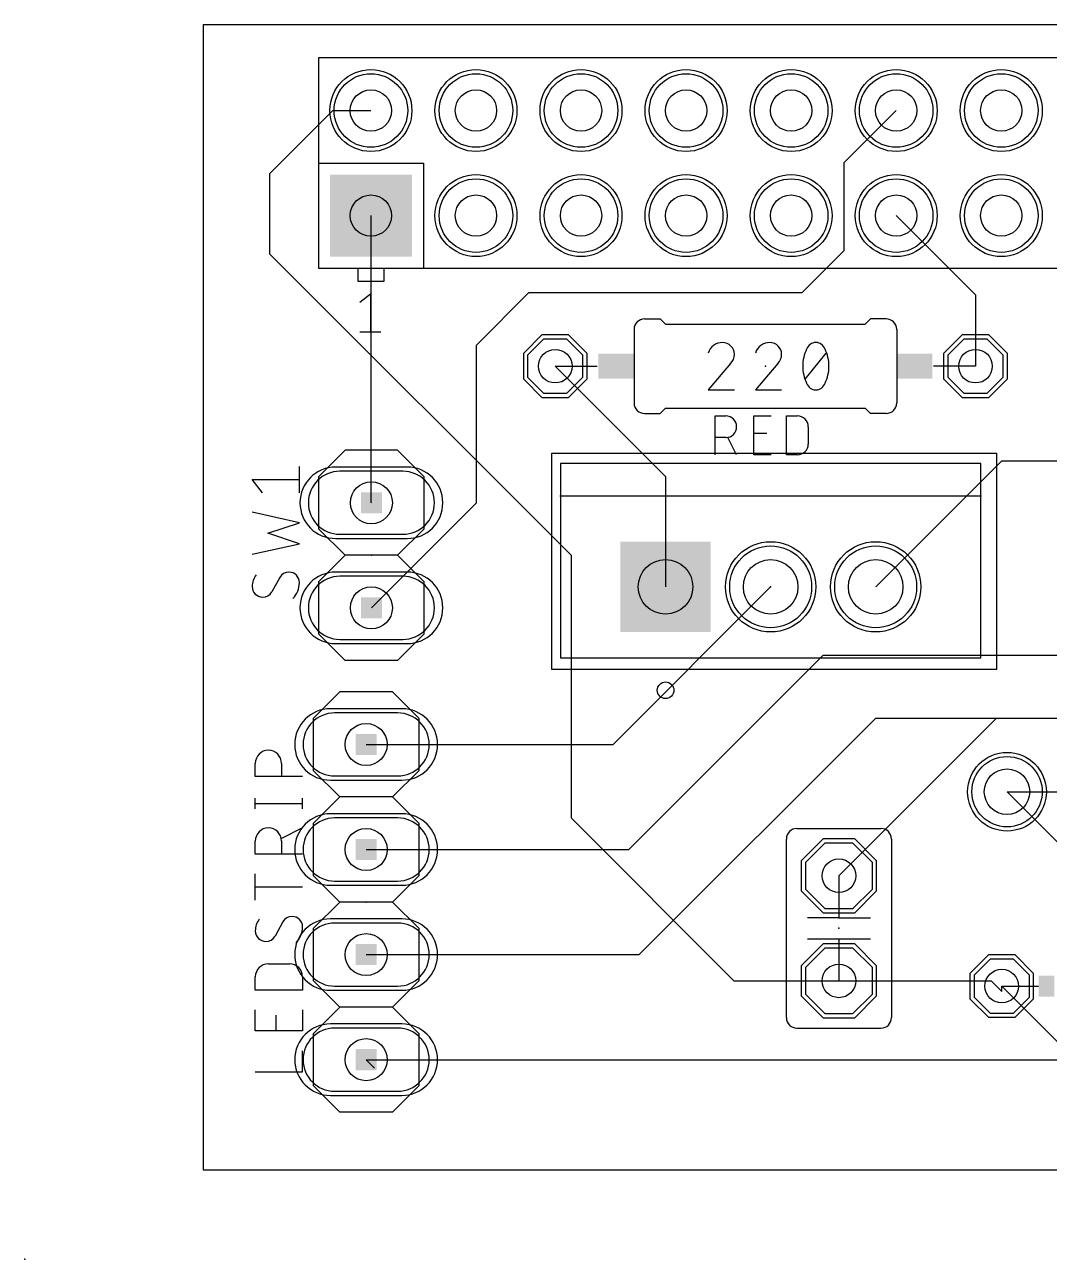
# Model space of a CAD drawing. Extents: x 0 to 2.66, y 0 to 1.18.
# Drawn here: x 0 to 0.975, y 0 to 1.175 of the extents above; entities that cross this region are included whole.
import ezdxf

# ---------------------------------------------------------------- set-up
doc = ezdxf.new("R2010")
doc.units = 0
for name, color, linetype in [('1', 12, 'CONTINUOUS'), ('16', 132, 'CONTINUOUS'), ('17', 110, 'CONTINUOUS'), ('19', 53, 'CONTINUOUS'), ('20', 31, 'CONTINUOUS'), ('21', 253, 'CONTINUOUS'), ('23', 53, 'CONTINUOUS'), ('25', 253, 'CONTINUOUS'), ('27', 253, 'CONTINUOUS'), ('29', 253, 'CONTINUOUS'), ('30', 253, 'CONTINUOUS'), ('39', 12, 'CONTINUOUS'), ('44', 253, 'CONTINUOUS'), ('51', 253, 'CONTINUOUS')]:
    doc.layers.add(name, color=color, linetype=linetype)

# ---------------------------------------------------------------- blocks, each defined once
blk = doc.blocks.new('OCTAGONP')
blk.add_lwpolyline([(-0.5, -0.207107), (-0.5, 0.207107), (-0.207107, 0.5), (0.207107, 0.5), (0.5, 0.207107), (0.5, -0.207107), (0.207107, -0.5), (-0.207107, -0.5)], close=True)
blk = doc.blocks.new('RECT')
blk.add_solid([(-0.5, -0.5), (0.5, -0.5), (-0.5, 0.5), (0.5, 0.5)])
blk = doc.blocks.new('ROUNDP')
blk.add_circle((0, 0), 0.5)
blk = doc.blocks.new('LONGP100')
blk.add_lwpolyline([(-0.5, -0.5), (0.5, -0.5, 1), (0.5, 0.5), (-0.5, 0.5, 1)], format="xyb", close=True)
blk = doc.blocks.new('SQUAREP')
blk.add_solid([(-0.5, -0.5), (0.5, -0.5), (-0.5, 0.5), (0.5, 0.5)])

msp = doc.modelspace()

# ---------------------------------------------------------------- linework, layer by layer
at = {"layer": '1'}
for p, q in [((0.78, 1.04378), (0.829528, 1.093307)), ((0.78, 0.96), (0.78, 1.04378)), ((0.329528, 0.993307), (0.329528, 0.720472)), ((0.829528, 0.993307), (0.905, 0.917835)), ((0.74, 0.92), (0.78, 0.96)), ((0.43, 0.87), (0.48, 0.92)), ((0.48, 0.92), (0.74, 0.92)), ((0.905, 0.917835), (0.905, 0.85)), ((0.43, 0.72), (0.43, 0.87)), ((0.505, 0.85), (0.61, 0.745)), ((0.61, 0.745), (0.61, 0.64)), ((0.329528, 0.720472), (0.33, 0.72)), ((0.33, 0.62), (0.43, 0.72)), ((0.56, 0.49), (0.71, 0.64)), ((0.575, 0.39), (0.76, 0.575)), ((0.76, 0.575), (1.175, 0.575)), ((0.585, 0.29), (0.81, 0.515)), ((0.81, 0.515), (1.6, 0.515)), ((0.325, 0.49), (0.56, 0.49)), ((0.935, 0.445), (1.12, 0.26)), ((0.325, 0.39), (0.575, 0.39)), ((0.325, 0.29), (0.585, 0.29)), ((0.775, 0.265), (0.92, 0.265)), ((0.92, 0.265), (0.93, 0.255)), ((0.93, 0.26), (0.985, 0.205))]:
    msp.add_line(p, q, dxfattribs=at)
at = {"layer": '16'}
for p, q in [((0.293307, 1.093307), (0.2331, 1.0331)), ((0.293307, 1.093307), (0.329528, 1.093307)), ((0.2331, 1.0331), (0.2331, 0.9569)), ((0.2331, 0.9569), (0.52, 0.67)), ((0.81, 0.64), (0.93, 0.76)), ((0.93, 0.76), (1.2, 0.76)), ((0.52, 0.67), (0.52, 0.42)), ((0.775, 0.365), (0.925, 0.515)), ((0.925, 0.515), (1.49, 0.515)), ((0.52, 0.42), (0.675, 0.265)), ((0.675, 0.265), (0.775, 0.265)), ((0.325, 0.19), (0.333, 0.182)), ((0.325, 0.19), (1.75, 0.19))]:
    msp.add_line(p, q, dxfattribs=at)
at = {"layer": '19'}
msp.add_line((0.93, 0.255), (0.93, 0.26), dxfattribs=at)
at = {"layer": '20'}
for p, q in [((0.17, 1.175), (0.17, 0.085)), ((2.445, 1.175), (0.17, 1.175)), ((0.17, 0.085), (2.445, 0.085))]:
    msp.add_line(p, q, dxfattribs=at)
at = {"layer": '21'}
for p, q in [((0.279528, 1.143307), (0.279528, 1.043307)), ((2.279528, 1.143307), (0.279528, 1.143307)), ((0.279528, 1.043307), (0.279528, 0.943307)), ((0.279528, 1.043307), (0.379528, 1.043307)), ((0.379528, 1.043307), (0.379528, 0.943307)), ((0.279528, 0.943307), (0.317028, 0.943307)), ((0.317028, 0.943307), (0.342028, 0.943307)), ((0.317028, 0.943307), (0.317028, 0.930807)), ((0.342028, 0.943307), (0.379528, 0.943307)), ((0.342028, 0.930807), (0.342028, 0.943307)), ((0.379528, 0.943307), (2.279528, 0.943307)), ((0.317028, 0.930807), (0.342028, 0.930807)), ((0.319028, 0.910807), (0.329028, 0.918807)), ((0.329028, 0.918807), (0.329028, 0.882807)), ((0.59, 0.895), (0.605, 0.895)), ((0.61, 0.89), (0.605, 0.895)), ((0.8, 0.89), (0.805, 0.895)), ((0.82, 0.895), (0.805, 0.895)), ((0.319028, 0.882807), (0.339028, 0.882807)), ((0.58, 0.885), (0.58, 0.815)), ((0.61, 0.89), (0.8, 0.89)), ((0.83, 0.885), (0.83, 0.815)), ((0.59, 0.805), (0.605, 0.805)), ((0.61, 0.81), (0.605, 0.805)), ((0.61, 0.81), (0.8, 0.81)), ((0.8, 0.81), (0.805, 0.805)), ((0.82, 0.805), (0.805, 0.805)), ((0.305, 0.77), (0.28, 0.745)), ((0.355, 0.77), (0.305, 0.77)), ((0.38, 0.745), (0.355, 0.77)), ((0.91, 0.757323), (0.51, 0.757323)), ((0.51, 0.757323), (0.51, 0.572283)), ((0.91, 0.572283), (0.91, 0.757323)), ((0.28, 0.695), (0.28, 0.745)), ((0.38, 0.745), (0.38, 0.695)), ((0.509213, 0.726614), (0.910787, 0.726614)), ((0.305, 0.67), (0.28, 0.695)), ((0.38, 0.695), (0.355, 0.67)), ((0.28, 0.645), (0.305, 0.67)), ((0.355, 0.67), (0.305, 0.67)), ((0.355, 0.67), (0.38, 0.645)), ((0.28, 0.595), (0.28, 0.645)), ((0.38, 0.645), (0.38, 0.595)), ((0.305, 0.57), (0.28, 0.595)), ((0.38, 0.595), (0.355, 0.57)), ((0.355, 0.57), (0.305, 0.57)), ((0.51, 0.572283), (0.91, 0.572283)), ((0.3, 0.54), (0.275, 0.515)), ((0.35, 0.54), (0.3, 0.54)), ((0.375, 0.515), (0.35, 0.54)), ((0.275, 0.465), (0.275, 0.515)), ((0.375, 0.515), (0.375, 0.465)), ((0.3, 0.44), (0.275, 0.465)), ((0.375, 0.465), (0.35, 0.44)), ((0.275, 0.415), (0.3, 0.44)), ((0.35, 0.44), (0.3, 0.44)), ((0.35, 0.44), (0.375, 0.415)), ((0.275, 0.365), (0.275, 0.415)), ((0.375, 0.415), (0.375, 0.365)), ((0.725, 0.23), (0.725, 0.4)), ((0.735, 0.41), (0.815, 0.41)), ((0.825, 0.4), (0.825, 0.23)), ((0.3, 0.34), (0.275, 0.365)), ((0.375, 0.365), (0.35, 0.34)), ((0.275, 0.315), (0.3, 0.34)), ((0.35, 0.34), (0.3, 0.34)), ((0.35, 0.34), (0.375, 0.315)), ((0.775, 0.33), (0.775, 0.325)), ((0.775, 0.325), (0.745, 0.325)), ((0.775, 0.325), (0.805, 0.325)), ((0.275, 0.265), (0.275, 0.315)), ((0.375, 0.315), (0.375, 0.265)), ((0.745, 0.305), (0.775, 0.305)), ((0.775, 0.305), (0.805, 0.305)), ((0.775, 0.305), (0.775, 0.3)), ((0.3, 0.24), (0.275, 0.265)), ((0.375, 0.265), (0.35, 0.24)), ((0.3, 0.24), (0.275, 0.215)), ((0.35, 0.24), (0.3, 0.24)), ((0.375, 0.215), (0.35, 0.24)), ((0.275, 0.165), (0.275, 0.215)), ((0.375, 0.215), (0.375, 0.165)), ((0.735, 0.22), (0.815, 0.22)), ((0.3, 0.14), (0.275, 0.165)), ((0.375, 0.165), (0.35, 0.14)), ((0.35, 0.14), (0.3, 0.14))]:
    msp.add_line(p, q, dxfattribs=at)
msp.add_circle((0.61, 0.541575), 0.007874, dxfattribs=at)
for centre, start, end in [((0.59, 0.885), 90, 180), ((0.82, 0.885), 0, 90), ((0.59, 0.815), 180, 270), ((0.82, 0.815), 270, 0), ((0.735, 0.4), 90, 180), ((0.815, 0.4), 0, 90), ((0.735, 0.23), 180, 270), ((0.815, 0.23), 270, 0)]:
    msp.add_arc(centre, 0.01, start, end, dxfattribs=at)
at = {"layer": '23'}
for p in [(0.705, 0.85), (0.33, 0.67), (0.71, 0.64), (0.325, 0.34), (0.775, 0.315), (0, 0)]:
    msp.add_point(p, dxfattribs=at)
at = {"layer": '25'}
for p, q in [((0.657048, 0.765654), (0.657048, 0.802654)), ((0.657048, 0.802654), (0.667325, 0.802654)), ((0.694092, 0.765654), (0.694092, 0.802654)), ((0.694092, 0.802654), (0.710536, 0.802654)), ((0.725223, 0.765654), (0.725223, 0.802654)), ((0.725223, 0.802654), (0.7355, 0.802654)), ((0.745778, 0.792376), (0.745778, 0.775931)), ((0.667325, 0.782098), (0.657048, 0.782098)), ((0.677603, 0.765654), (0.669381, 0.782098)), ((0.694092, 0.786209), (0.706425, 0.786209)), ((0.710536, 0.765654), (0.694092, 0.765654)), ((0.7355, 0.765654), (0.725223, 0.765654)), ((0.2615, 0.7295), (0.2615, 0.7545)), ((0.2265, 0.7295), (0.2165, 0.742)), ((0.2165, 0.742), (0.2615, 0.742)), ((0.2615, 0.701), (0.2165, 0.711)), ((0.2315, 0.691), (0.2615, 0.701)), ((0.2615, 0.681), (0.2315, 0.691)), ((0.2165, 0.671), (0.2615, 0.681)), ((0.24275, 0.649), (0.23525, 0.63525)), ((0.2195, 0.4595), (0.2195, 0.472)), ((0.2445, 0.472), (0.2445, 0.4595)), ((0.2645, 0.4595), (0.2195, 0.4595)), ((0.2195, 0.42875), (0.2195, 0.43875)), ((0.2645, 0.42875), (0.2645, 0.43875)), ((0.2195, 0.43375), (0.2645, 0.43375)), ((0.2645, 0.410576), (0.2445, 0.400576)), ((0.2195, 0.385576), (0.2195, 0.398076)), ((0.2445, 0.398076), (0.2445, 0.385576)), ((0.2645, 0.385576), (0.2195, 0.385576)), ((0.2195, 0.34175), (0.2195, 0.36675)), ((0.2645, 0.35425), (0.2195, 0.35425)), ((0.24575, 0.32125), (0.23825, 0.3075)), ((0.232, 0.28125), (0.252, 0.28125)), ((0.2195, 0.25625), (0.2195, 0.26875)), ((0.2645, 0.26875), (0.2645, 0.25625)), ((0.2645, 0.25625), (0.2195, 0.25625)), ((0.2195, 0.21735), (0.2195, 0.23735)), ((0.2645, 0.23735), (0.2645, 0.21735)), ((0.2395, 0.21735), (0.2395, 0.23235)), ((0.2645, 0.21735), (0.2195, 0.21735)), ((0.2645, 0.17835), (0.2645, 0.19835)), ((0.2195, 0.17835), (0.2645, 0.17835))]:
    msp.add_line(p, q, dxfattribs=at)
for centre, radius, start, end in [((0.667325, 0.792376), 0.010278, 270, 90), ((0.7355, 0.792376), 0.010278, 0, 90), ((0.7355, 0.775931), 0.010278, 269.999314, 0), ((0.23525, 0.64025), 0.01875, 143.130102, 180), ((0.2515, 0.643844), 0.010156, 90, 149.489763), ((0.2515, 0.644), 0.01, 0, 90), ((0.2265, 0.64025), 0.01, 180, 270), ((0.2265, 0.640406), 0.010156, 270, 329.489763), ((0.240375, 0.644), 0.021125, 314.76027, 0), ((0.232, 0.472), 0.0125, 0, 180), ((0.232, 0.398076), 0.0125, 0, 180), ((0.23825, 0.3125), 0.01875, 143.130102, 180), ((0.2545, 0.316094), 0.010156, 90, 149.489763), ((0.2545, 0.31625), 0.01, 0, 90), ((0.2295, 0.3125), 0.01, 180, 270), ((0.2295, 0.312656), 0.010156, 270, 329.489763), ((0.243375, 0.31625), 0.021125, 314.76027, 0), ((0.232, 0.26875), 0.0125, 90, 180), ((0.252, 0.26875), 0.0125, 0, 90)]:
    msp.add_arc(centre, radius, start, end, dxfattribs=at)
at = {"layer": '27'}
for p, q in [((0.743, 0.8375), (0.763, 0.8625)), ((0.67175, 0.8525), (0.6505, 0.8275)), ((0.71675, 0.8525), (0.6955, 0.8275)), ((0.6505, 0.8275), (0.6755, 0.8275)), ((0.6955, 0.8275), (0.7205, 0.8275))]:
    msp.add_line(p, q, dxfattribs=at)
for centre, radius, start, end in [((0.66425, 0.858047), 0.014453, 90, 162.054747), ((0.66425, 0.86125), 0.01125, 0, 90), ((0.70925, 0.858047), 0.014453, 90, 162.054747), ((0.70925, 0.86125), 0.01125, 0, 90), ((0.753, 0.86325), 0.00925, 90, 161.075356), ((0.753, 0.86325), 0.00925, 18.924644, 90), ((0.663417, 0.86125), 0.012083, 313.602748, 0.00007), ((0.708417, 0.86125), 0.012083, 313.602748, 0.00007), ((0.777583, 0.85), 0.037083, 154.010753, 180.000014), ((0.728417, 0.85), 0.037083, 359.999986, 25.989247), ((0.777583, 0.85), 0.037083, 179.999986, 205.989247), ((0.728417, 0.85), 0.037083, 334.010753, 0.000014), ((0.753, 0.83675), 0.00925, 198.924644, 270), ((0.753, 0.83675), 0.00925, 270, 341.075356)]:
    msp.add_arc(centre, radius, start, end, dxfattribs=at)
at = {"layer": '39'}
for p, q in [((0.501732, 0.767165), (0.924961, 0.767165)), ((0.501732, 0.56126), (0.501732, 0.767165)), ((0.924961, 0.767165), (0.924961, 0.56126)), ((0.924961, 0.56126), (0.501732, 0.56126))]:
    msp.add_line(p, q, dxfattribs=at)
at = {"layer": '44'}
for centre, radius in [((0.329528, 1.093307), 0.019685), ((0.429528, 1.093307), 0.019685), ((0.529528, 1.093307), 0.019685), ((0.629528, 1.093307), 0.019685), ((0.729528, 1.093307), 0.019685), ((0.829528, 1.093307), 0.019685), ((0.929528, 1.093307), 0.019685), ((0.329528, 0.993307), 0.019685), ((0.429528, 0.993307), 0.019685), ((0.529528, 0.993307), 0.019685), ((0.629528, 0.993307), 0.019685), ((0.729528, 0.993307), 0.019685), ((0.829528, 0.993307), 0.019685), ((0.929528, 0.993307), 0.019685), ((0.505, 0.85), 0.016), ((0.905, 0.85), 0.016), ((0.33, 0.72), 0.02), ((0.61, 0.64), 0.025984), ((0.71, 0.64), 0.025984), ((0.81, 0.64), 0.025984), ((0.33, 0.62), 0.02), ((0.325, 0.49), 0.02), ((0.935, 0.445), 0.021654), ((0.325, 0.39), 0.02), ((0.775, 0.365), 0.016), ((0.325, 0.29), 0.02), ((0.775, 0.265), 0.016), ((0.93, 0.26), 0.016), ((0.325, 0.19), 0.02)]:
    msp.add_circle(centre, radius, dxfattribs=at)
at = {"layer": '51'}
for p, q in [((0.505, 0.85), (0.545, 0.85)), ((0.905, 0.85), (0.865, 0.85)), ((0.935, 0.445), (0.985827, 0.445)), ((0.775, 0.365), (0.775, 0.33)), ((0.775, 0.3), (0.775, 0.265)), ((0.93, 0.26), (0.965, 0.26))]:
    msp.add_line(p, q, dxfattribs=at)

# ---------------------------------------------------------------- block references
at = {"layer": '17'}
for name, p, xscale, yscale in [('ROUNDP', (0.329528, 1.093307), 0.07, 0.07), ('ROUNDP', (0.329528, 1.093307), 0.07, 0.07), ('ROUNDP', (0.429528, 1.093307), 0.07, 0.07), ('ROUNDP', (0.429528, 1.093307), 0.07, 0.07), ('ROUNDP', (0.529528, 1.093307), 0.07, 0.07), ('ROUNDP', (0.529528, 1.093307), 0.07, 0.07), ('ROUNDP', (0.629528, 1.093307), 0.07, 0.07), ('ROUNDP', (0.629528, 1.093307), 0.07, 0.07), ('ROUNDP', (0.729528, 1.093307), 0.07, 0.07), ('ROUNDP', (0.729528, 1.093307), 0.07, 0.07), ('ROUNDP', (0.829528, 1.093307), 0.07, 0.07), ('ROUNDP', (0.829528, 1.093307), 0.07, 0.07), ('ROUNDP', (0.929528, 1.093307), 0.07, 0.07), ('ROUNDP', (0.929528, 1.093307), 0.07, 0.07), ('SQUAREP', (0.329528, 0.993307), 0.07, 0.07), ('SQUAREP', (0.329528, 0.993307), 0.07, 0.07), ('ROUNDP', (0.429528, 0.993307), 0.07, 0.07), ('ROUNDP', (0.429528, 0.993307), 0.07, 0.07), ('ROUNDP', (0.529528, 0.993307), 0.07, 0.07), ('ROUNDP', (0.529528, 0.993307), 0.07, 0.07), ('ROUNDP', (0.629528, 0.993307), 0.07, 0.07), ('ROUNDP', (0.629528, 0.993307), 0.07, 0.07), ('ROUNDP', (0.729528, 0.993307), 0.07, 0.07), ('ROUNDP', (0.729528, 0.993307), 0.07, 0.07), ('ROUNDP', (0.829528, 0.993307), 0.07, 0.07), ('ROUNDP', (0.829528, 0.993307), 0.07, 0.07), ('ROUNDP', (0.929528, 0.993307), 0.07, 0.07), ('ROUNDP', (0.929528, 0.993307), 0.07, 0.07), ('LONGP100', (0.33, 0.72), 0.06, 0.06), ('LONGP100', (0.33, 0.72), 0.06, 0.06), ('SQUAREP', (0.61, 0.64), 0.077953, 0.077953), ('SQUAREP', (0.61, 0.64), 0.077953, 0.077953), ('ROUNDP', (0.71, 0.64), 0.077953, 0.077953), ('ROUNDP', (0.71, 0.64), 0.077953, 0.077953), ('ROUNDP', (0.81, 0.64), 0.077953, 0.077953), ('ROUNDP', (0.81, 0.64), 0.077953, 0.077953), ('LONGP100', (0.33, 0.62), 0.06, 0.06), ('LONGP100', (0.33, 0.62), 0.06, 0.06), ('LONGP100', (0.325, 0.49), 0.06, 0.06), ('LONGP100', (0.325, 0.49), 0.06, 0.06), ('ROUNDP', (0.935, 0.445), 0.066929, 0.066929), ('ROUNDP', (0.935, 0.445), 0.066929, 0.066929), ('LONGP100', (0.325, 0.39), 0.06, 0.06), ('LONGP100', (0.325, 0.39), 0.06, 0.06), ('LONGP100', (0.325, 0.29), 0.06, 0.06), ('LONGP100', (0.325, 0.29), 0.06, 0.06), ('LONGP100', (0.325, 0.19), 0.06, 0.06), ('LONGP100', (0.325, 0.19), 0.06, 0.06)]:
    msp.add_blockref(name, p, dxfattribs=dict(at, xscale=xscale, yscale=yscale))
for p, xscale, yscale, rotation in [((0.505, 0.85), 0.052, 0.052, 180), ((0.505, 0.85), 0.052, 0.052, 180), ((0.905, 0.85), 0.052, 0.052, 180), ((0.905, 0.85), 0.052, 0.052, 180), ((0.775, 0.365), 0.063, 0.063, 90), ((0.775, 0.365), 0.063, 0.063, 90), ((0.775, 0.265), 0.063, 0.063, 90), ((0.775, 0.265), 0.063, 0.063, 90), ((0.93, 0.26), 0.052, 0.052, 180), ((0.93, 0.26), 0.052, 0.052, 180)]:
    msp.add_blockref('OCTAGONP', p, dxfattribs=dict(at, xscale=xscale, yscale=yscale, rotation=rotation))
at = {"layer": '21', "rotation": 180}
for p, xscale, yscale in [((0.563, 0.85), 0.034, 0.024), ((0.847, 0.85), 0.034, 0.024), ((0.9725, 0.26), 0.015, 0.02)]:
    msp.add_blockref('RECT', p, dxfattribs=dict(at, xscale=xscale, yscale=yscale))
at = {"layer": '29'}
for name, p, xscale, yscale in [('ROUNDP', (0.329528, 1.093307), 0.078, 0.078), ('ROUNDP', (0.429528, 1.093307), 0.078, 0.078), ('ROUNDP', (0.529528, 1.093307), 0.078, 0.078), ('ROUNDP', (0.629528, 1.093307), 0.078, 0.078), ('ROUNDP', (0.729528, 1.093307), 0.078, 0.078), ('ROUNDP', (0.829528, 1.093307), 0.078, 0.078), ('ROUNDP', (0.929528, 1.093307), 0.078, 0.078), ('SQUAREP', (0.329528, 0.993307), 0.078, 0.078), ('ROUNDP', (0.429528, 0.993307), 0.078, 0.078), ('ROUNDP', (0.529528, 0.993307), 0.078, 0.078), ('ROUNDP', (0.629528, 0.993307), 0.078, 0.078), ('ROUNDP', (0.729528, 0.993307), 0.078, 0.078), ('ROUNDP', (0.829528, 0.993307), 0.078, 0.078), ('ROUNDP', (0.929528, 0.993307), 0.078, 0.078), ('LONGP100', (0.33, 0.72), 0.068, 0.068), ('SQUAREP', (0.61, 0.64), 0.085953, 0.085953), ('ROUNDP', (0.71, 0.64), 0.085953, 0.085953), ('ROUNDP', (0.81, 0.64), 0.085953, 0.085953), ('LONGP100', (0.33, 0.62), 0.068, 0.068), ('LONGP100', (0.325, 0.49), 0.068, 0.068), ('ROUNDP', (0.935, 0.445), 0.074929, 0.074929), ('LONGP100', (0.325, 0.39), 0.068, 0.068), ('LONGP100', (0.325, 0.29), 0.068, 0.068), ('LONGP100', (0.325, 0.19), 0.068, 0.068)]:
    msp.add_blockref(name, p, dxfattribs=dict(at, xscale=xscale, yscale=yscale))
for p, xscale, yscale, rotation in [((0.505, 0.85), 0.06, 0.06, 180), ((0.905, 0.85), 0.06, 0.06, 180), ((0.775, 0.365), 0.071, 0.071, 90), ((0.775, 0.265), 0.071, 0.071, 90), ((0.93, 0.26), 0.06, 0.06, 180)]:
    msp.add_blockref('OCTAGONP', p, dxfattribs=dict(at, xscale=xscale, yscale=yscale, rotation=rotation))
at = {"layer": '30'}
for name, p, xscale, yscale in [('ROUNDP', (0.329528, 1.093307), 0.078, 0.078), ('ROUNDP', (0.429528, 1.093307), 0.078, 0.078), ('ROUNDP', (0.529528, 1.093307), 0.078, 0.078), ('ROUNDP', (0.629528, 1.093307), 0.078, 0.078), ('ROUNDP', (0.729528, 1.093307), 0.078, 0.078), ('ROUNDP', (0.829528, 1.093307), 0.078, 0.078), ('ROUNDP', (0.929528, 1.093307), 0.078, 0.078), ('SQUAREP', (0.329528, 0.993307), 0.078, 0.078), ('ROUNDP', (0.429528, 0.993307), 0.078, 0.078), ('ROUNDP', (0.529528, 0.993307), 0.078, 0.078), ('ROUNDP', (0.629528, 0.993307), 0.078, 0.078), ('ROUNDP', (0.729528, 0.993307), 0.078, 0.078), ('ROUNDP', (0.829528, 0.993307), 0.078, 0.078), ('ROUNDP', (0.929528, 0.993307), 0.078, 0.078), ('LONGP100', (0.33, 0.72), 0.068, 0.068), ('SQUAREP', (0.61, 0.64), 0.085953, 0.085953), ('ROUNDP', (0.71, 0.64), 0.085953, 0.085953), ('ROUNDP', (0.81, 0.64), 0.085953, 0.085953), ('LONGP100', (0.33, 0.62), 0.068, 0.068), ('LONGP100', (0.325, 0.49), 0.068, 0.068), ('ROUNDP', (0.935, 0.445), 0.074929, 0.074929), ('LONGP100', (0.325, 0.39), 0.068, 0.068), ('LONGP100', (0.325, 0.29), 0.068, 0.068), ('LONGP100', (0.325, 0.19), 0.068, 0.068)]:
    msp.add_blockref(name, p, dxfattribs=dict(at, xscale=xscale, yscale=yscale))
for p, xscale, yscale, rotation in [((0.505, 0.85), 0.06, 0.06, 180), ((0.905, 0.85), 0.06, 0.06, 180), ((0.775, 0.365), 0.071, 0.071, 90), ((0.775, 0.265), 0.071, 0.071, 90), ((0.93, 0.26), 0.06, 0.06, 180)]:
    msp.add_blockref('OCTAGONP', p, dxfattribs=dict(at, xscale=xscale, yscale=yscale, rotation=rotation))
at = {"layer": '51', "xscale": 0.02, "yscale": 0.02, "rotation": 270}
for p in [(0.33, 0.72), (0.33, 0.62), (0.325, 0.49), (0.325, 0.39), (0.325, 0.29), (0.325, 0.19)]:
    msp.add_blockref('RECT', p, dxfattribs=at)

doc.saveas('drawing.dxf')
